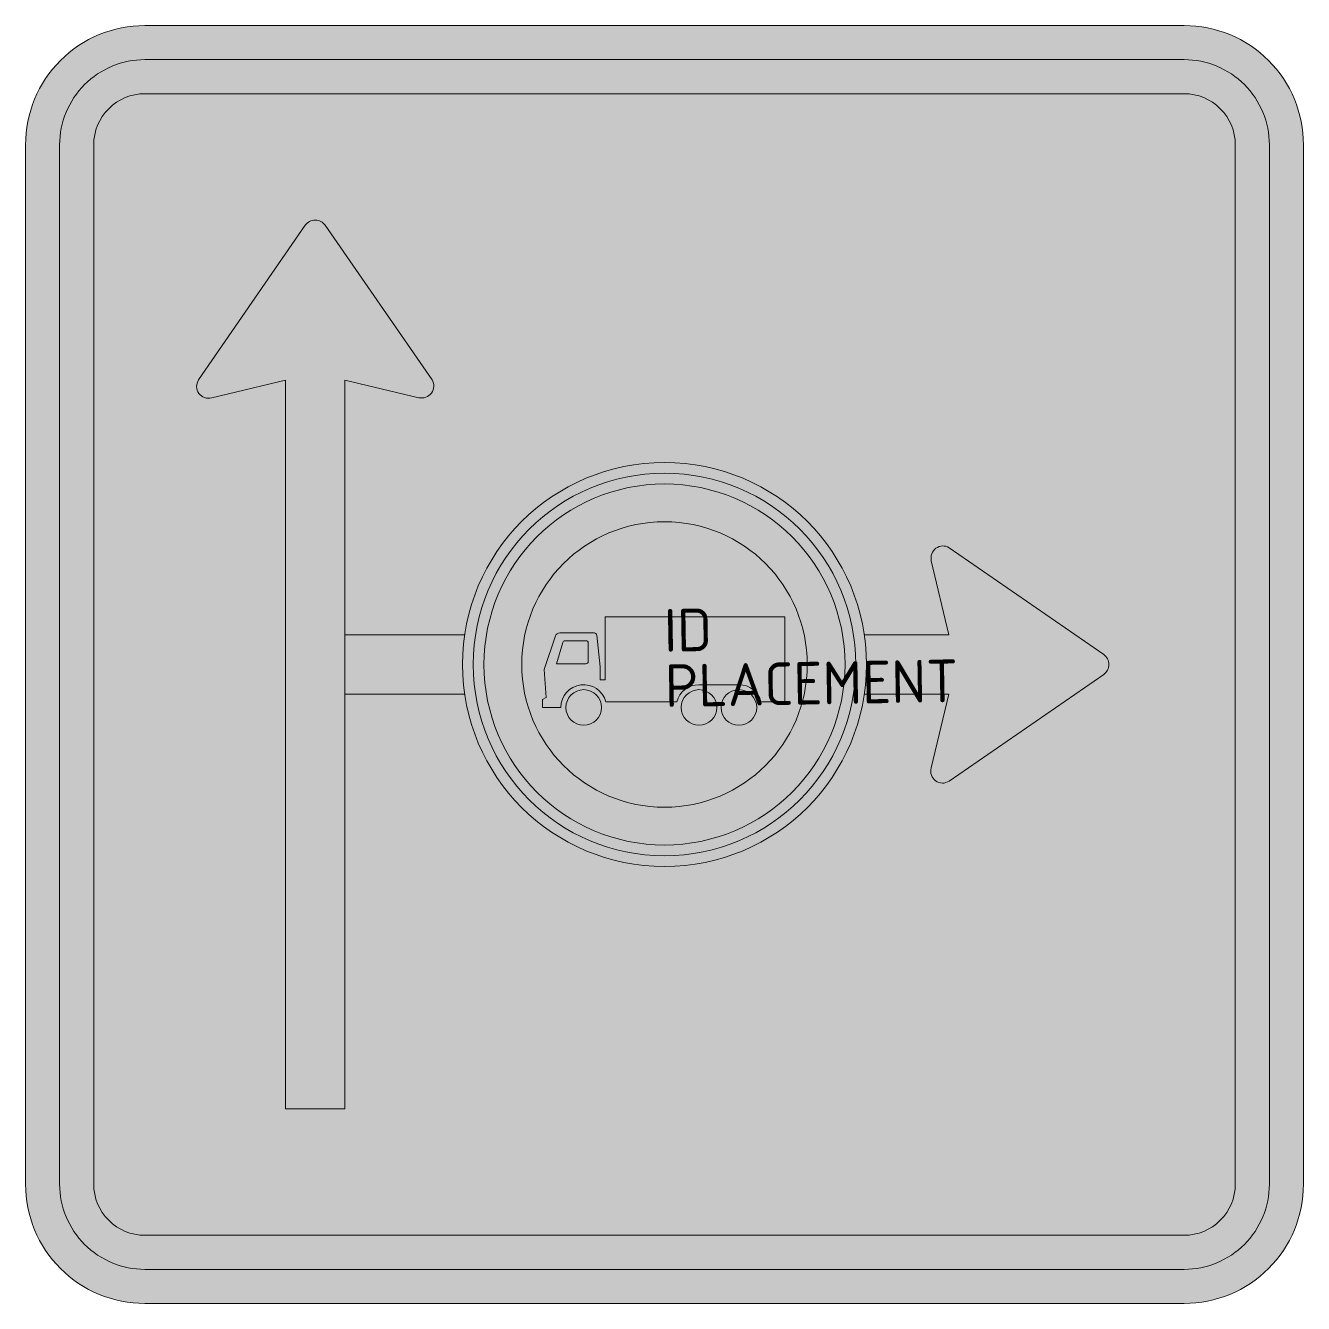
# Model space of a CAD drawing. Extents: x -3.75 to 3.75, y -3.75 to 3.75.
import ezdxf
from ezdxf.enums import TextEntityAlignment as Align

# ---------------------------------------------------------------- set-up
doc = ezdxf.new("R2010")
doc.units = 0
doc.styles.add('NLCS-ISO', font='NLCS-ISO.ttf', dxfattribs={"height": 0.25})

msp = doc.modelspace()

# ---------------------------------------------------------------- hatches: boundary and pattern name
at = {"true_color": 0x005b8c}
h = msp.add_hatch(color=146, dxfattribs=at)
h.dxf.hatch_style = 1
h.paths.add_polyline_path([(3.05, 3.75), (-3.05, 3.75, 0.414214), (-3.75, 3.05), (-3.75, 0), (-3.55, 0), (-3.55, 3.05, -0.414214), (-3.05, 3.55), (3.05, 3.55, -0.414214), (3.55, 3.05), (3.55, 0), (3.75, 0), (3.75, 3.05, 0.414214)])
at = {"true_color": 0xf1f0ea}
h = msp.add_hatch(color=7, dxfattribs=at)
h.dxf.hatch_style = 1
h.paths.add_polyline_path([(3.05, 3.55), (-3.05, 3.55, 0.414214), (-3.55, 3.05), (-3.55, 0), (-3.35, 0), (-3.35, 3.05, -0.414214), (-3.05, 3.35), (3.05, 3.35, -0.414214), (3.35, 3.05), (3.35, 0), (3.55, 0), (3.55, 3.05, 0.414214)])
at = {"true_color": 0x005b8c}
h = msp.add_hatch(color=146, dxfattribs=at)
h.dxf.hatch_style = 1
h.paths.add_polyline_path([(0, 3.35), (-3.05, 3.35, 0.414214), (-3.35, 3.05), (-3.35, 0), (-2.2242, 0), (-2.2242, 1.6679), (-2.6572, 1.5659, -0.710653), (-2.7341, 1.671), (-2.1081, 2.5778, -0.524811), (-1.9919, 2.5779), (-1.3697, 1.6788, -0.711502), (-1.4412, 1.5659), (-1.8758, 1.6679), (-1.8758, 0.1742), (-1.1731, 0.1742, -0.371673), (0, 1.1859)])
h = msp.add_hatch(color=146, dxfattribs=at)
h.dxf.hatch_style = 1
h.paths.add_polyline_path([(3.35, 3.05, 0.414214), (3.05, 3.35), (0, 3.35), (0, 1.1859, -0.371673), (1.1731, 0.1742), (1.6679, 0.1742), (1.5659, 0.6088, -0.662219), (1.671, 0.6857), (2.5779, 0.0581, -0.246162), (2.6084, 0), (3.35, 0)])
at = {"true_color": 0xf1f0ea}
h = msp.add_hatch(color=7, dxfattribs=at)
h.dxf.hatch_style = 1
edge = h.paths.add_edge_path()
edge.add_arc((-2.05, 2.5378), 0.0706, 34.6849, 145.44885)
edge.add_line((-2.1081, 2.5778), (-2.7341, 1.671))
edge.add_arc((-2.6774, 1.6318), 0.069, 145.38198, 286.98044)
edge.add_line((-2.6572, 1.5659), (-2.2242, 1.6679))
edge.add_line((-2.2242, 1.6679), (-2.2242, -2.6084))
edge.add_line((-2.2242, -2.6084), (-1.8758, -2.6084))
edge.add_line((-1.8758, -2.6084), (-1.8758, 1.6679))
edge.add_line((-1.8758, 1.6679), (-1.4412, 1.5659))
edge.add_arc((-1.425, 1.6347), 0.0707, 256.79448, 390.84763)
edge.add_line((-1.3643, 1.671), (-1.9919, 2.5779))
at = {"true_color": 0xbb1e10}
h = msp.add_hatch(color=22, dxfattribs=at)
h.dxf.hatch_style = 1
h.paths.add_polyline_path([(-1.1859, 0), (-1.1227, 0, -1), (1.1227, 0), (1.1859, 0, 1)])
at = {"true_color": 0xf1f0ea}
h = msp.add_hatch(color=7, dxfattribs=at)
h.dxf.hatch_style = 1
h.paths.add_polyline_path([(-1.1227, 0), (-1.0594, 0, -1), (1.0594, 0), (1.1227, 0, 1)])
at = {"true_color": 0xbb1e10}
h = msp.add_hatch(color=22, dxfattribs=at)
h.dxf.hatch_style = 1
h.paths.add_polyline_path([(-1.0594, 0), (-0.8381, 0, -1), (0.8381, 0), (1.0594, 0, 1)])
at = {"true_color": 0xf1f0ea}
h = msp.add_hatch(color=7, dxfattribs=at)
h.dxf.hatch_style = 1
h.paths.add_polyline_path([(-0.8381, 0), (-0.6968, 0), (-0.6413, 0.1658, -0.332431), (-0.6145, 0.1858), (-0.4151, 0.1858, -0.414299), (-0.3976, 0.1717), (-0.3775, -0.0131), (-0.3775, -0.0904), (-0.3484, -0.0904), (-0.3484, 0.2791), (0.7069, 0.2791), (0.7069, 0), (0.8381, 0, 1)])
h = msp.add_hatch(color=7, dxfattribs=at)
h.dxf.hatch_style = 1
h.paths.add_polyline_path([(2.5779, 0.0581), (1.671, 0.6857, 0.662219), (1.5659, 0.6088), (1.6679, 0.1742), (1.1731, 0.1742, -0.036865), (1.1859, 0, -0.036866), (1.1731, -0.1742), (1.6679, -0.1742), (1.5659, -0.6072, 0.710653), (1.671, -0.6841), (2.5779, -0.0581, 0.524067)])
at = {"true_color": 0x2a292a}
h = msp.add_hatch(color=250, dxfattribs=at)
h.dxf.hatch_style = 1
h.paths.add_polyline_path([(-0.3775, -0.0131), (-0.3976, 0.1717, 0.35203), (-0.4117, 0.1858), (-0.6145, 0.1858, 0.332431), (-0.6413, 0.1658), (-0.6782, 0.0556), (-0.6193, 0.0556), (-0.5978, 0.1283, -0.344169), (-0.5834, 0.1396), (-0.4619, 0.1396, -0.436003), (-0.4478, 0.1265), (-0.4478, 0.0181, -0.414299), (-0.4619, 0.004), (-0.5256, 0.004), (-0.5004, -0.121, -0.397124), (-0.3444, -0.2189), (0.0723, -0.2189, -0.342199), (0.201, -0.1185), (0.4368, -0.1185, -0.342216), (0.5663, -0.2189), (0.7069, -0.2189), (0.7069, 0.2791), (-0.3484, 0.2791), (-0.3484, -0.0904), (-0.3775, -0.0904)])
at = {"true_color": 0xf1f0ea}
h = msp.add_hatch(color=7, dxfattribs=at)
h.dxf.hatch_style = 1
h.paths.add_polyline_path([(-1.1859, 0, -0.036865), (-1.1731, 0.1742), (-1.8758, 0.1742), (-1.8758, -0.1742), (-1.1731, -0.1742, -0.036866)])
h = msp.add_hatch(color=7, dxfattribs=at)
h.dxf.hatch_style = 1
h.paths.add_polyline_path([(-0.4619, 0.004, 0.414299), (-0.4478, 0.0181), (-0.4478, 0.1265, 0.436003), (-0.4619, 0.1396), (-0.5834, 0.1396, 0.344169), (-0.5978, 0.1283), (-0.6346, 0.004)])
at = {"true_color": 0x005b8c}
h = msp.add_hatch(color=146, dxfattribs=at)
h.dxf.hatch_style = 1
h.paths.add_polyline_path([(-3.55, 0), (-3.75, 0), (-3.75, -3.05, 0.414214), (-3.05, -3.75), (3.05, -3.75, 0.414214), (3.75, -3.05), (3.75, 0), (3.55, 0), (3.55, -3.05, -0.414214), (3.05, -3.55), (-3.05, -3.55, -0.414214), (-3.55, -3.05)])
at = {"true_color": 0xf1f0ea}
h = msp.add_hatch(color=7, dxfattribs=at)
h.dxf.hatch_style = 1
h.paths.add_polyline_path([(-3.35, 0), (-3.55, 0), (-3.55, -3.05, 0.414214), (-3.05, -3.55), (3.05, -3.55, 0.414214), (3.55, -3.05), (3.55, 0), (3.35, 0), (3.35, -3.05, -0.414214), (3.05, -3.35), (-3.05, -3.35, -0.414214), (-3.35, -3.05)])
at = {"true_color": 0x005b8c}
h = msp.add_hatch(color=146, dxfattribs=at)
h.dxf.hatch_style = 1
h.paths.add_polyline_path([(0, -1.1859, -0.371672), (-1.1731, -0.1742), (-1.8758, -0.1742), (-1.8758, -2.6084), (-2.2242, -2.6084), (-2.2242, 0), (-3.35, 0), (-3.35, -3.05, 0.414214), (-3.05, -3.35), (0, -3.35)])
at = {"true_color": 0xbb1e10}
h = msp.add_hatch(color=22, dxfattribs=at)
h.dxf.hatch_style = 1
h.paths.add_polyline_path([(1.1859, 0), (1.1227, 0, -1), (-1.1227, 0), (-1.1859, 0, 1)])
at = {"true_color": 0xf1f0ea}
h = msp.add_hatch(color=7, dxfattribs=at)
h.dxf.hatch_style = 1
h.paths.add_polyline_path([(1.1227, 0), (1.0594, 0, -1), (-1.0594, 0), (-1.1227, 0, 1)])
at = {"true_color": 0xbb1e10}
h = msp.add_hatch(color=22, dxfattribs=at)
h.dxf.hatch_style = 1
h.paths.add_polyline_path([(1.0594, 0), (0.8381, 0, -1), (-0.8381, 0), (-1.0594, 0, 1)])
at = {"true_color": 0xf1f0ea}
h = msp.add_hatch(color=7, dxfattribs=at)
h.dxf.hatch_style = 1
h.paths.add_polyline_path([(0.8381, 0), (0.7069, 0), (0.7069, -0.2189), (0.5663, -0.2189), (0.5378, -0.2262, -0.062641), (0.5411, -0.252, -1.000004), (0.3322, -0.252), (0.3068, -0.252, -0.999996), (0.098, -0.252, -0.062428), (0.1012, -0.2263), (0.0723, -0.2189), (-0.3444, -0.2189), (-0.3728, -0.2262, -0.062671), (-0.3696, -0.252, -1.000015), (-0.5784, -0.252), (-0.6085, -0.252), (-0.7159, -0.252), (-0.7159, -0.2058), (-0.6948, -0.1928), (-0.7069, -0.0301), (-0.6968, 0), (-0.8381, 0, 1)])
at = {"true_color": 0x2a292a}
h = msp.add_hatch(color=250, dxfattribs=at)
h.dxf.hatch_style = 1
h.paths.add_polyline_path([(-0.5256, 0.004), (-0.6346, 0.004), (-0.6193, 0.0556), (-0.6782, 0.0556), (-0.7069, -0.0301), (-0.6948, -0.1928), (-0.7159, -0.2058), (-0.7159, -0.252), (-0.6085, -0.252, -0.35657), (-0.5004, -0.121)])
at = {"true_color": 0x005b8c}
h = msp.add_hatch(color=146, dxfattribs=at)
h.dxf.hatch_style = 1
h.paths.add_polyline_path([(3.35, -3.05, -0.414214), (3.05, -3.35), (0, -3.35), (0, -1.1859, 0.371673), (1.1731, -0.1742), (1.6679, -0.1742), (1.5659, -0.6088, 0.662219), (1.671, -0.6857), (2.5779, -0.0581, 0.246162), (2.6084, 0), (3.35, 0)])
at = {"true_color": 0xf1f0ea}
h = msp.add_hatch(color=7, dxfattribs=at)
h.dxf.hatch_style = 1
h.paths.add_polyline_path([(-0.6085, -0.252), (-0.5784, -0.252, -0.882038), (-0.3728, -0.2262), (-0.3444, -0.2189, 0.878025)])
at = {"true_color": 0x2a292a}
h = msp.add_hatch(color=250, dxfattribs=at)
h.dxf.hatch_style = 1
h.paths.add_polyline_path([(-0.3696, -0.252, 1), (-0.5784, -0.252, 1)])
at = {"true_color": 0xf1f0ea}
h = msp.add_hatch(color=7, dxfattribs=at)
h.dxf.hatch_style = 1
h.paths.add_polyline_path([(0.4368, -0.1185), (0.201, -0.1185, 0.342199), (0.0723, -0.2189), (0.1012, -0.2263, -0.882483), (0.3068, -0.252), (0.3322, -0.252, -0.8821), (0.5378, -0.2262), (0.5663, -0.2189, 0.342216)])
at = {"true_color": 0x2a292a}
h = msp.add_hatch(color=250, dxfattribs=at)
h.dxf.hatch_style = 1
h.paths.add_polyline_path([(0.3068, -0.252, 1), (0.098, -0.252, 1)])
h = msp.add_hatch(color=250, dxfattribs=at)
h.dxf.hatch_style = 1
h.paths.add_polyline_path([(0.3322, -0.252, 1), (0.5411, -0.252, 1)])

# ---------------------------------------------------------------- linework, layer by layer
at = {"color": 145, "lineweight": 0, "true_color": 0x377daf}
msp.add_lwpolyline([(-3.05, -3.75), (3.05, -3.75, 0.414214), (3.75, -3.05), (3.75, 3.05, 0.414214), (3.05, 3.75), (-3.05, 3.75, 0.414214), (-3.75, 3.05), (-3.75, -3.05, 0.414214)], format="xyb", close=True, dxfattribs=at)
at = {"color": 7, "lineweight": 0, "true_color": 0xf1f0ea}
for points in [[(-3.05, -3.55), (3.05, -3.55, 0.414214), (3.55, -3.05), (3.55, 3.05, 0.414214), (3.05, 3.55), (-3.05, 3.55, 0.414214), (-3.55, 3.05), (-3.55, -3.05, 0.414214)], [(-3.05, -3.35), (3.05, -3.35, 0.414214), (3.35, -3.05), (3.35, 3.05, 0.414214), (3.05, 3.35), (-3.05, 3.35, 0.414214), (-3.35, 3.05), (-3.35, -3.05, 0.414214)], [(-1.8758, -2.6084), (-1.8758, 1.6679), (-1.4412, 1.5659, 0.662219), (-1.3643, 1.671), (-1.9919, 2.5779, 0.524067), (-2.1081, 2.5779), (-2.7341, 1.671, 0.710653), (-2.6572, 1.5659), (-2.2242, 1.6679), (-2.2242, -2.6084)]]:
    msp.add_lwpolyline(points, format="xyb", close=True, dxfattribs=at)
msp.add_lwpolyline([(1.1731, 0.1742), (1.6679, 0.1742), (1.5659, 0.6088, -0.662219), (1.671, 0.6857), (2.5779, 0.0581, -0.524067), (2.5779, -0.0581), (1.671, -0.6841, -0.710653), (1.5659, -0.6072), (1.6679, -0.1742), (1.1731, -0.1742)], format="xyb", dxfattribs=at)
at = {"color": 250, "lineweight": 0, "true_color": 0x2a292a}
for points in [[(-0.3444, -0.2189), (0.0723, -0.2189, -0.34403), (0.2018, -0.1185), (0.4368, -0.1185, -0.342216), (0.5663, -0.2189), (0.7069, -0.2189), (0.7069, 0.2791), (-0.3484, 0.2791), (-0.3484, -0.0904), (-0.3775, -0.0904), (-0.3775, -0.0131), (-0.3976, 0.1717, 0.35203), (-0.4117, 0.1858), (-0.6145, 0.1858, 0.312426), (-0.6406, 0.1677), (-0.7069, -0.0301), (-0.6948, -0.1928), (-0.7159, -0.2058), (-0.7159, -0.252), (-0.6085, -0.252, -0.878025), (-0.3444, -0.2189)], [(-0.6346, 0.004), (-0.4619, 0.004, 0.414299), (-0.4478, 0.0181), (-0.4478, 0.1265, 0.436003), (-0.4619, 0.1396), (-0.5834, 0.1396, 0.320374), (-0.5974, 0.1295)]]:
    msp.add_lwpolyline(points, format="xyb", close=True, dxfattribs=at)
at = {"color": 7, "lineweight": 0, "true_color": 0xf1f0ea}
msp.add_lwpolyline([(-1.1731, -0.1742), (-1.8758, -0.1742), (-1.8758, 0.1742), (-1.1731, 0.1742)], dxfattribs=at)
at = {"color": 22, "lineweight": 0, "true_color": 0xbb1e10}
msp.add_circle((0, 0), 1.1859, dxfattribs=at)
at = {"color": 7, "lineweight": 0, "true_color": 0xf1f0ea}
for radius in [1.1227, 1.0594, 0.8381]:
    msp.add_circle((0, 0), radius, dxfattribs=at)
at = {"color": 250, "lineweight": 0, "true_color": 0x2a292a}
for centre in [(-0.474, -0.252), (0.2024, -0.252), (0.4367, -0.252)]:
    msp.add_circle(centre, 0.1044, dxfattribs=at)

# ---------------------------------------------------------------- texts
at = {"style": 'NLCS-ISO'}
msp.add_attdef('ID', text='', height=0.25, rotation=1, dxfattribs=at).set_placement((0, 0), align=Align.BOTTOM_LEFT)
msp.add_attdef('PLACEMENT', text='', height=0.25, rotation=1, dxfattribs=at).set_placement((0, 0), align=Align.TOP_LEFT)

doc.saveas('drawing.dxf')
